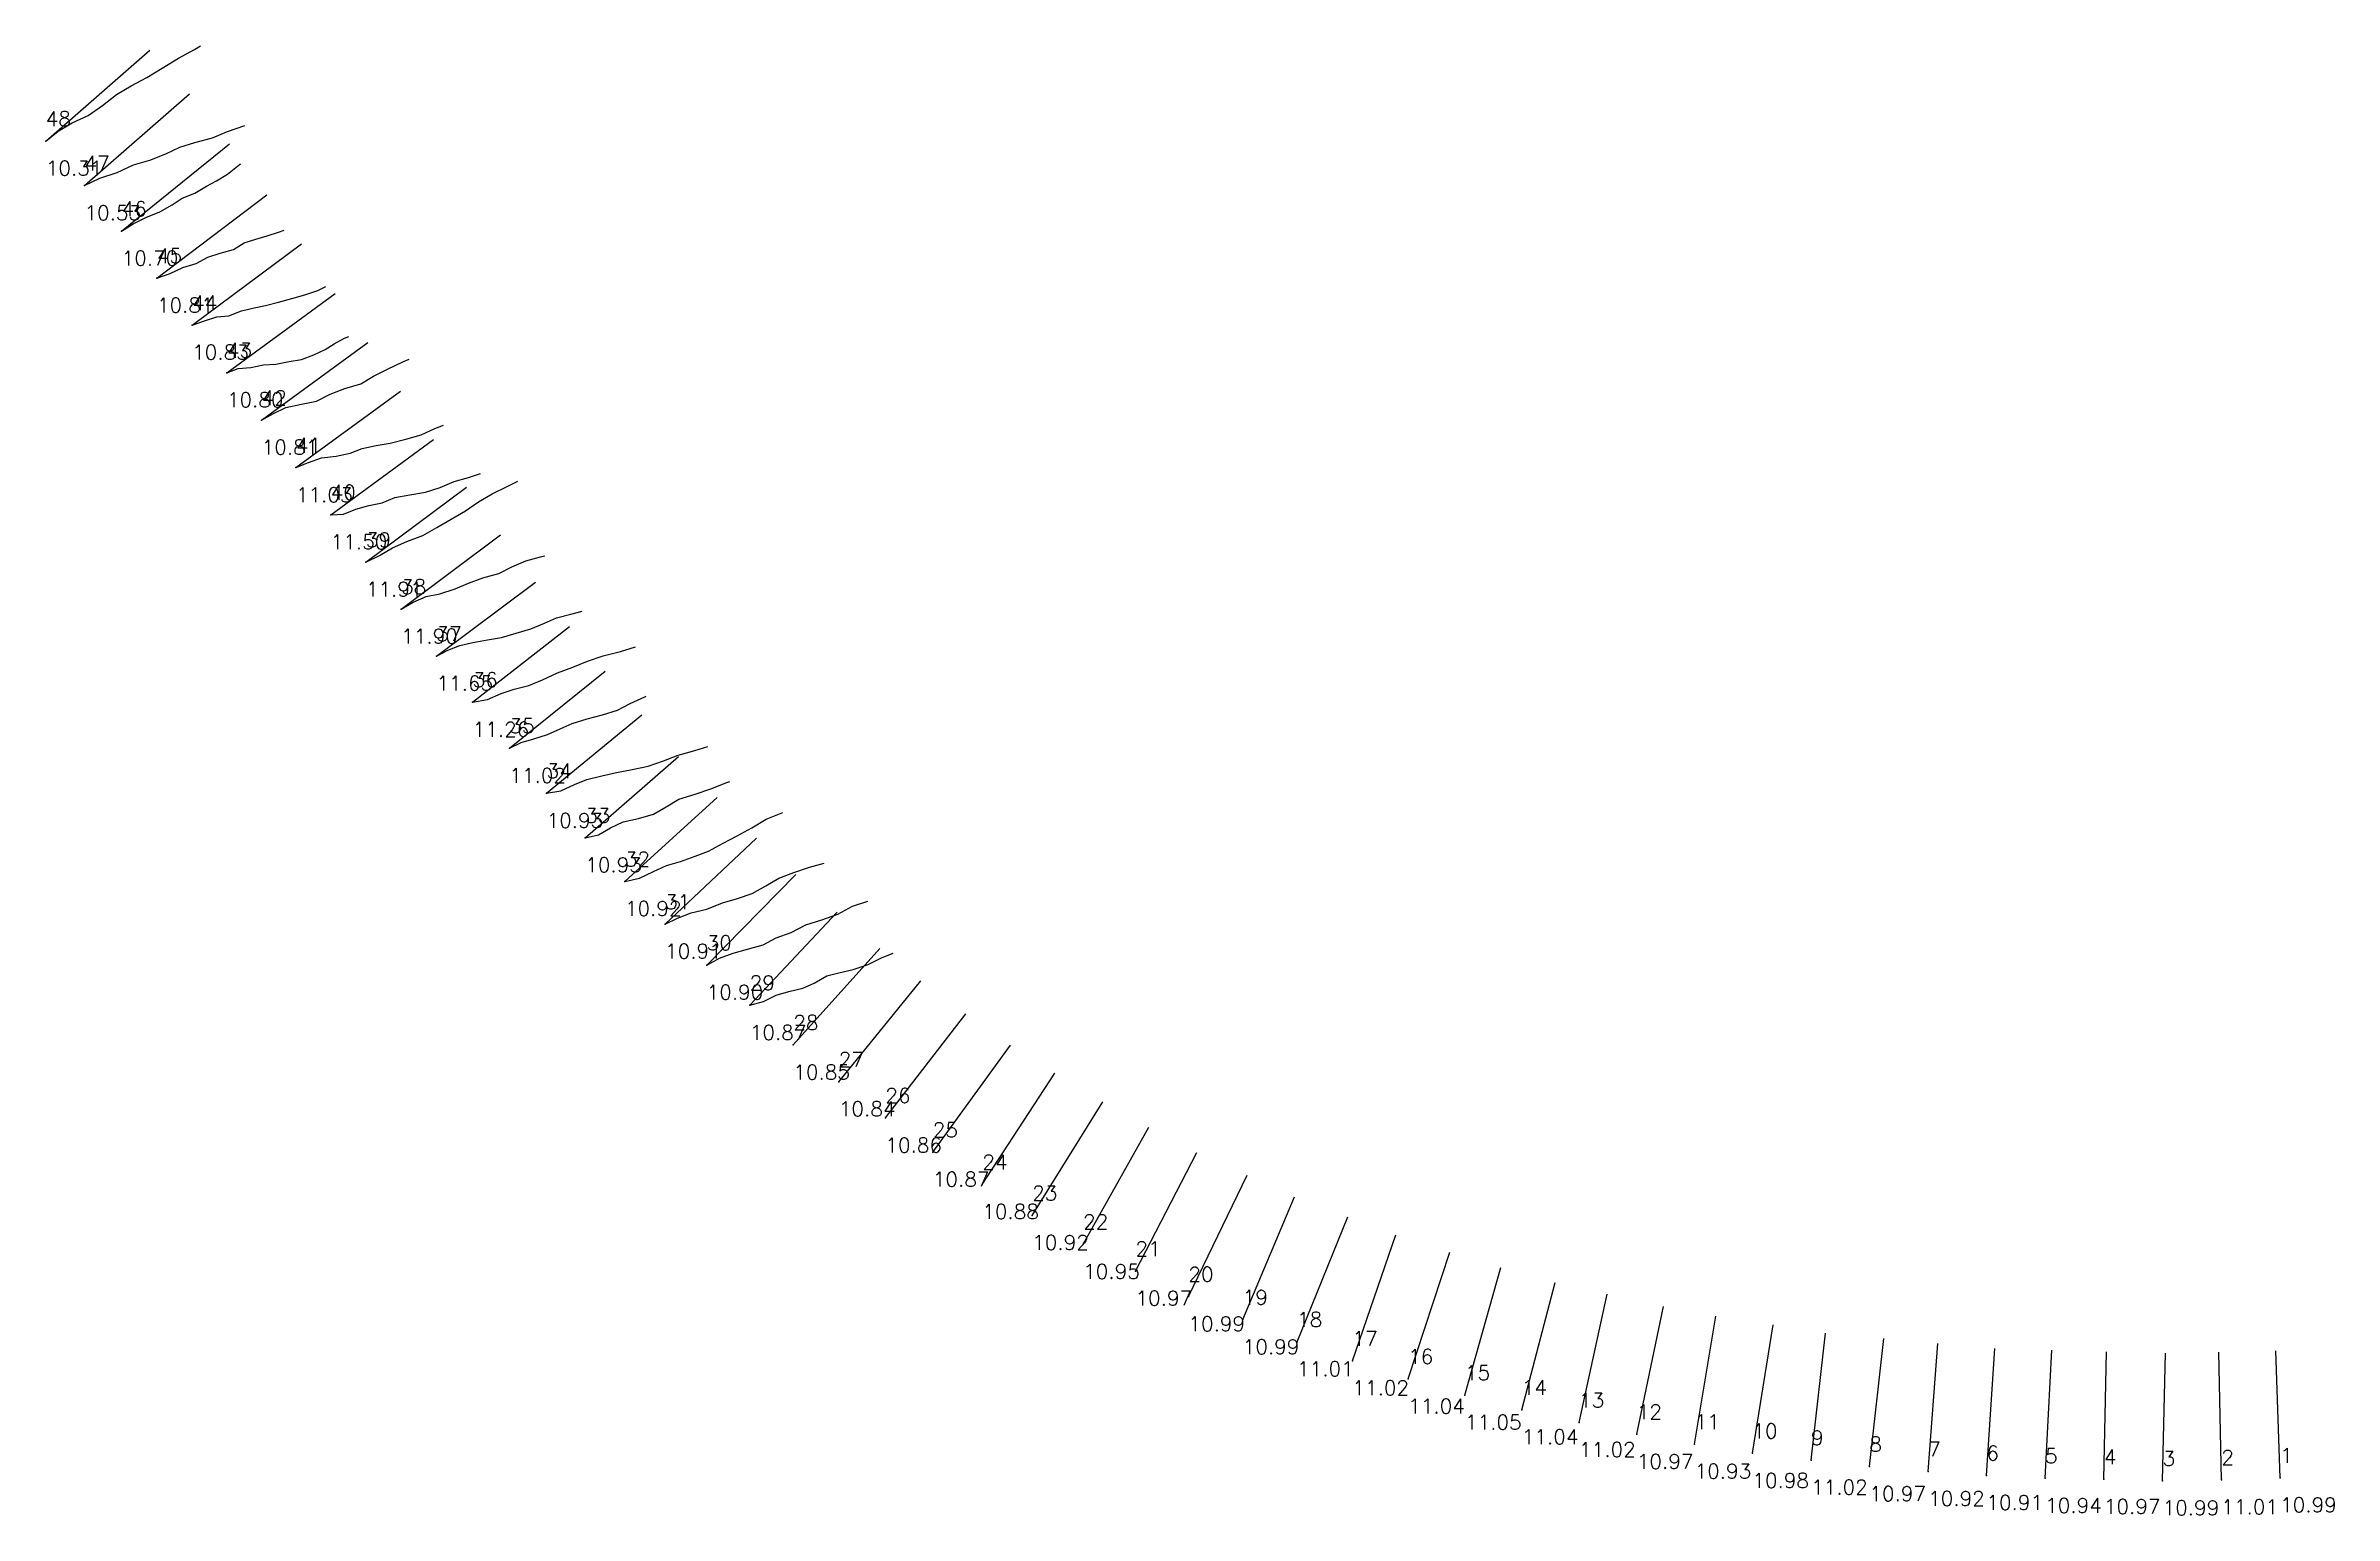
# Model space of a CAD drawing. Extents: x 748582.5 to 748629.2, y 8930160.5 to 8930190.5.
import ezdxf

# ---------------------------------------------------------------- set-up
doc = ezdxf.new("R2010")
doc.units = 0
for name, color, linetype in [('Hole', 7, 'Continuous'), ('Length', 7, 'Continuous'), ('Number', 7, 'Continuous'), ('Real Hole', 7, 'Continuous'), ('Theoretical Hole', 7, 'Continuous')]:
    doc.layers.add(name, color=color, linetype=linetype)
doc.styles.get("Standard").update_dxf_attribs({"font": 'simplex.shx'})

msp = doc.modelspace()

# ---------------------------------------------------------------- linework, layer by layer
at = {"layer": 'Hole', "color": 40, "true_color": 0xffc000}
for p in [(748582.48, 8930188.55, 189.94), (748583.27, 8930187.64, 190.14), (748584.03, 8930186.71, 190.31), (748584.75, 8930185.75, 190.43), (748585.47, 8930184.79, 190.47), (748586.18, 8930183.82, 190.45), (748586.89, 8930182.85, 190.47), (748587.59, 8930181.88, 190.71), (748588.3, 8930180.92, 191.2), (748589.02, 8930179.95, 191.63), (748589.74, 8930178.99, 191.63), (748590.46, 8930178.03, 191.37), (748591.2, 8930177.09, 190.98), (748591.95, 8930176.15, 190.73), (748592.71, 8930175.23, 190.64), (748593.5, 8930174.32, 190.63), (748594.31, 8930173.43, 190.62), (748595.13, 8930172.56, 190.61), (748595.98, 8930171.72, 190.59), (748596.86, 8930170.9, 190.55), (748597.75, 8930170.09, 190.52), (748598.68, 8930169.34, 190.51), (748599.63, 8930168.6, 190.52), (748600.6, 8930167.9, 190.53), (748601.61, 8930167.24, 190.54), (748602.63, 8930166.61, 190.57), (748603.67, 8930166.02, 190.6), (748604.74, 8930165.47, 190.63), (748605.82, 8930164.95, 190.63), (748606.93, 8930164.48, 190.65), (748608.04, 8930164.03, 190.67), (748609.17, 8930163.64, 190.68), (748610.31, 8930163.27, 190.7), (748611.47, 8930162.94, 190.71), (748612.63, 8930162.64, 190.71), (748613.8, 8930162.38, 190.69), (748614.98, 8930162.14, 190.64), (748616.16, 8930161.94, 190.61), (748617.34, 8930161.75, 190.65), (748618.54, 8930161.61, 190.7), (748619.73, 8930161.48, 190.65), (748620.93, 8930161.38, 190.6), (748622.12, 8930161.3, 190.6), (748623.32, 8930161.24, 190.62), (748624.52, 8930161.22, 190.65), (748625.72, 8930161.19, 190.68), (748626.92, 8930161.21, 190.69), (748628.12, 8930161.25, 190.68)]:
    msp.add_point(p, dxfattribs=at)
at = {"layer": 'Real Hole', "color": 1, "true_color": 0xff0000}
for points in [[(748582.48, 8930188.55, 189.94), (748582.731, 8930188.752, 188.993), (748583.021, 8930188.922, 188.051), (748583.345, 8930189.073, 187.118), (748583.638, 8930189.277, 186.184), (748583.926, 8930189.503, 185.253), (748584.226, 8930189.677, 184.315), (748584.543, 8930189.846, 183.382), (748584.86, 8930190.04, 182.453), (748585.193, 8930190.244, 181.533), (748585.521, 8930190.422, 180.605), (748585.643, 8930190.496, 180.231)], [(748583.27, 8930187.64, 190.14), (748583.587, 8930187.794, 189.204), (748583.941, 8930187.906, 188.276), (748584.272, 8930188.067, 187.346), (748584.609, 8930188.157, 186.409), (748584.93, 8930188.291, 185.471), (748585.221, 8930188.424, 184.524), (748585.526, 8930188.52, 183.576), (748585.884, 8930188.615, 182.647), (748586.19, 8930188.746, 181.704), (748586.545, 8930188.867, 180.777)], [(748584.03, 8930186.71, 190.31), (748584.263, 8930186.861, 189.349), (748584.526, 8930186.992, 188.394), (748584.81, 8930187.108, 187.442), (748585.061, 8930187.249, 186.484), (748585.267, 8930187.385, 185.515), (748585.528, 8930187.489, 184.555), (748585.761, 8930187.627, 183.592), (748585.967, 8930187.738, 182.62), (748586.194, 8930187.876, 181.656), (748586.397, 8930188.037, 180.69), (748586.458, 8930188.083, 180.4)], [(748584.75, 8930185.75, 190.43), (748585.023, 8930185.847, 189.473), (748585.282, 8930185.966, 188.514), (748585.552, 8930186.048, 187.555), (748585.789, 8930186.178, 186.592), (748586.045, 8930186.258, 185.629), (748586.315, 8930186.335, 184.669), (748586.533, 8930186.474, 183.703), (748586.769, 8930186.548, 182.734), (748587.004, 8930186.615, 181.764), (748587.234, 8930186.687, 180.794), (748587.349, 8930186.73, 180.309)], [(748585.47, 8930184.79, 190.47), (748585.723, 8930184.876, 189.506), (748585.973, 8930184.957, 188.542), (748586.222, 8930184.984, 187.573), (748586.476, 8930185.086, 186.612), (748586.74, 8930185.143, 185.649), (748586.97, 8930185.189, 184.677), (748587.231, 8930185.262, 183.714), (748587.505, 8930185.332, 182.755), (748587.775, 8930185.409, 181.795), (748588.038, 8930185.496, 180.834), (748588.203, 8930185.582, 180.159)], [(748586.18, 8930183.82, 190.45), (748586.411, 8930183.902, 189.48), (748586.669, 8930183.923, 188.515), (748586.926, 8930183.98, 187.55), (748587.177, 8930183.995, 186.582), (748587.452, 8930184.051, 185.622), (748587.706, 8930184.089, 184.656), (748587.958, 8930184.183, 183.693), (748588.185, 8930184.296, 182.725), (748588.372, 8930184.407, 181.749), (748588.58, 8930184.525, 180.778), (748588.668, 8930184.559, 180.39)], [(748586.89, 8930182.85, 190.47), (748587.131, 8930182.986, 189.509), (748587.387, 8930183.108, 188.55), (748587.702, 8930183.178, 187.604), (748588.008, 8930183.238, 186.654), (748588.291, 8930183.379, 185.705), (748588.591, 8930183.495, 184.758), (748588.915, 8930183.589, 183.817), (748589.177, 8930183.751, 182.865), (748589.458, 8930183.89, 181.916), (748589.777, 8930184.039, 180.98), (748589.903, 8930184.096, 180.604)], [(748587.59, 8930181.88, 190.71), (748587.85, 8930181.985, 189.75), (748588.113, 8930182.081, 188.79), (748588.411, 8930182.114, 187.836), (748588.701, 8930182.175, 186.881), (748588.945, 8930182.274, 185.916), (748589.227, 8930182.336, 184.959), (748589.518, 8930182.382, 184.003), (748589.834, 8930182.465, 183.058), (748590.148, 8930182.55, 182.113), (748590.428, 8930182.678, 181.161), (748590.601, 8930182.748, 180.591)], [(748588.3, 8930180.92, 191.2), (748588.562, 8930180.932, 190.235), (748588.814, 8930181.029, 189.272), (748589.082, 8930181.107, 188.312), (748589.354, 8930181.159, 187.351), (748589.608, 8930181.268, 186.39), (748589.918, 8930181.324, 185.441), (748590.237, 8930181.382, 184.495), (748590.534, 8930181.475, 183.544), (748590.821, 8930181.6, 182.595), (748591.114, 8930181.681, 181.642), (748591.361, 8930181.759, 180.992)], [(748589.02, 8930179.95, 191.63), (748589.3, 8930180.089, 190.68), (748589.564, 8930180.242, 189.728), (748589.852, 8930180.37, 188.779), (748590.183, 8930180.495, 187.843), (748590.467, 8930180.656, 186.898), (748590.759, 8930180.83, 185.958), (748591.052, 8930180.998, 185.016), (748591.321, 8930181.182, 184.071), (748591.596, 8930181.348, 183.124), (748591.907, 8930181.494, 182.185), (748592.124, 8930181.605, 181.529)], [(748589.74, 8930178.99, 191.63), (748589.985, 8930179.131, 190.671), (748590.248, 8930179.25, 189.713), (748590.532, 8930179.306, 188.756), (748590.846, 8930179.407, 187.812), (748591.112, 8930179.521, 186.855), (748591.409, 8930179.628, 185.906), (748591.735, 8930179.721, 184.965), (748592.002, 8930179.857, 184.011), (748592.285, 8930179.978, 183.06), (748592.585, 8930180.057, 182.109), (748592.676, 8930180.081, 181.824)], [(748590.46, 8930178.03, 191.37), (748590.692, 8930178.155, 190.405), (748590.937, 8930178.25, 189.441), (748591.201, 8930178.308, 188.478), (748591.5, 8930178.364, 187.525), (748591.787, 8930178.41, 186.568), (748592.091, 8930178.501, 185.62), (748592.387, 8930178.587, 184.669), (748592.665, 8930178.705, 183.715), (748592.915, 8930178.81, 182.753), (748593.203, 8930178.891, 181.799), (748593.435, 8930178.952, 181.141)], [(748591.2, 8930177.09, 190.98), (748591.502, 8930177.145, 190.028), (748591.785, 8930177.267, 189.077), (748592.051, 8930177.354, 188.117), (748592.349, 8930177.428, 187.165), (748592.628, 8930177.549, 186.213), (748592.934, 8930177.688, 185.271), (748593.249, 8930177.804, 184.329), (748593.546, 8930177.93, 183.382), (748593.868, 8930178.035, 182.441), (748594.217, 8930178.124, 181.508), (748594.525, 8930178.222, 180.669)], [(748591.95, 8930176.15, 190.73), (748592.19, 8930176.268, 189.766), (748592.45, 8930176.339, 188.803), (748592.731, 8930176.431, 187.848), (748592.989, 8930176.546, 186.889), (748593.23, 8930176.658, 185.925), (748593.538, 8930176.749, 184.978), (748593.851, 8930176.831, 184.031), (748594.161, 8930176.925, 183.086), (748594.418, 8930177.061, 182.129), (748594.714, 8930177.2, 181.184), (748594.744, 8930177.212, 181.089)], [(748592.71, 8930175.23, 190.64), (748593.004, 8930175.279, 189.685), (748593.283, 8930175.408, 188.734), (748593.532, 8930175.509, 187.771), (748593.84, 8930175.585, 186.822), (748594.14, 8930175.653, 185.871), (748594.455, 8930175.719, 184.924), (748594.784, 8930175.785, 183.982), (748595.099, 8930175.896, 183.039), (748595.397, 8930176.005, 182.091), (748595.737, 8930176.101, 181.155), (748596.007, 8930176.184, 180.407)], [(748593.5, 8930174.32, 190.63), (748593.768, 8930174.381, 189.668), (748594.015, 8930174.524, 188.71), (748594.274, 8930174.649, 187.752), (748594.589, 8930174.718, 186.806), (748594.896, 8930174.801, 185.858), (748595.151, 8930174.952, 184.903), (748595.414, 8930175.111, 183.951), (748595.742, 8930175.211, 183.011), (748596.063, 8930175.323, 182.071), (748596.393, 8930175.451, 181.136), (748596.456, 8930175.473, 180.947)], [(748594.31, 8930173.43, 190.62), (748594.606, 8930173.499, 189.667), (748594.895, 8930173.632, 188.719), (748595.161, 8930173.757, 187.763), (748595.448, 8930173.837, 186.809), (748595.745, 8930173.943, 185.86), (748596.018, 8930174.049, 184.904), (748596.314, 8930174.209, 183.962), (748596.602, 8930174.358, 183.016), (748596.903, 8930174.526, 182.077), (748597.198, 8930174.704, 181.139), (748597.538, 8930174.838, 180.208)], [(748595.13, 8930172.56, 190.61), (748595.384, 8930172.68, 189.65), (748595.661, 8930172.786, 188.695), (748595.983, 8930172.863, 187.752), (748596.3, 8930172.99, 186.812), (748596.611, 8930173.082, 185.866), (748596.907, 8930173.186, 184.916), (748597.188, 8930173.341, 183.969), (748597.454, 8930173.499, 183.018), (748597.758, 8930173.615, 182.073), (748598.083, 8930173.719, 181.133), (748598.38, 8930173.806, 180.287)], [(748595.98, 8930171.72, 190.59), (748596.242, 8930171.863, 189.636), (748596.522, 8930171.967, 188.681), (748596.813, 8930172.043, 187.728), (748597.133, 8930172.136, 186.785), (748597.403, 8930172.281, 185.833), (748597.708, 8930172.388, 184.887), (748598.006, 8930172.541, 183.944), (748598.331, 8930172.647, 183.005), (748598.658, 8930172.764, 182.067), (748598.96, 8930172.922, 181.127), (748599.271, 8930173.027, 180.289)], [(748596.86, 8930170.9, 190.55), (748597.144, 8930170.98, 189.594), (748597.401, 8930171.104, 188.636), (748597.656, 8930171.184, 187.673), (748597.946, 8930171.248, 186.717), (748598.177, 8930171.354, 185.75), (748598.436, 8930171.501, 184.796), (748598.682, 8930171.561, 183.828), (748598.971, 8930171.629, 182.873), (748599.276, 8930171.733, 181.927), (748599.568, 8930171.876, 180.981), (748599.787, 8930171.964, 180.322)]]:
    msp.add_polyline3d(points, dxfattribs=at)
at = {"layer": 'Theoretical Hole', "color": 40, "true_color": 0xffc000}
for p, q in [((748582.48, 8930188.55, 189.94), (748584.606, 8930190.409, 180.024)), ((748583.27, 8930187.64, 190.14), (748585.414, 8930189.515, 180.002)), ((748584.03, 8930186.71, 190.31), (748586.236, 8930188.495, 179.993)), ((748584.75, 8930185.75, 190.43), (748586.996, 8930187.451, 179.994)), ((748585.47, 8930184.79, 190.47), (748587.701, 8930186.45, 180.003)), ((748586.18, 8930183.82, 190.45), (748588.392, 8930185.438, 180.004)), ((748586.89, 8930182.85, 190.47), (748589.061, 8930184.438, 180)), ((748587.59, 8930181.88, 190.71), (748589.724, 8930183.441, 180.002)), ((748588.3, 8930180.92, 191.2), (748590.401, 8930182.456, 179.998)), ((748589.02, 8930179.95, 191.63), (748591.072, 8930181.48, 179.998)), ((748589.74, 8930178.99, 191.63), (748591.772, 8930180.506, 180.003)), ((748590.46, 8930178.03, 191.37), (748592.485, 8930179.542, 179.997)), ((748591.2, 8930177.09, 190.98), (748593.176, 8930178.638, 180.003)), ((748591.95, 8930176.15, 190.73), (748593.91, 8930177.726, 180.001)), ((748592.71, 8930175.23, 190.64), (748594.657, 8930176.835, 180.005)), ((748593.5, 8930174.32, 190.63), (748595.405, 8930175.984, 179.997)), ((748594.31, 8930173.43, 190.62), (748596.197, 8930175.142, 180.001)), ((748595.13, 8930172.56, 190.61), (748596.998, 8930174.316, 180.005)), ((748595.98, 8930171.72, 190.59), (748597.798, 8930173.568, 180.003)), ((748596.86, 8930170.9, 190.55), (748598.643, 8930172.8, 179.997)), ((748597.75, 8930170.09, 190.52), (748599.52, 8930172.063, 179.999)), ((748598.68, 8930169.34, 190.51), (748600.353, 8930171.4, 180)), ((748599.63, 8930168.6, 190.52), (748601.271, 8930170.724, 179.997)), ((748600.6, 8930167.9, 190.53), (748602.187, 8930170.088, 180.001)), ((748601.61, 8930167.24, 190.54), (748603.094, 8930169.513, 180.004)), ((748602.63, 8930166.61, 190.57), (748604.07, 8930168.928, 179.996)), ((748603.67, 8930166.02, 190.6), (748605.012, 8930168.411, 179.999)), ((748604.74, 8930165.47, 190.63), (748605.991, 8930167.894, 180.005)), ((748605.82, 8930164.95, 190.63), (748607.022, 8930167.431, 179.991)), ((748606.93, 8930164.48, 190.65), (748607.988, 8930166.99, 180.003)), ((748608.04, 8930164.03, 190.67), (748609.074, 8930166.577, 180.009)), ((748609.17, 8930163.64, 190.68), (748610.054, 8930166.212, 180.001)), ((748610.31, 8930163.27, 190.7), (748611.162, 8930165.858, 180.002)), ((748611.47, 8930162.94, 190.71), (748612.2, 8930165.547, 179.997)), ((748612.63, 8930162.64, 190.71), (748613.315, 8930165.239, 180.002)), ((748613.8, 8930162.38, 190.69), (748614.377, 8930165, 180.002)), ((748614.98, 8930162.14, 190.64), (748615.523, 8930164.751, 179.999)), ((748616.16, 8930161.94, 190.61), (748616.591, 8930164.554, 180.006)), ((748617.34, 8930161.75, 190.65), (748617.765, 8930164.374, 179.997)), ((748618.54, 8930161.61, 190.7), (748618.835, 8930164.205, 179.994)), ((748619.73, 8930161.48, 190.65), (748620.028, 8930164.098, 180.001)), ((748620.93, 8930161.38, 190.6), (748621.132, 8930163.99, 179.998)), ((748622.12, 8930161.3, 190.6), (748622.291, 8930163.893, 180.004)), ((748623.32, 8930161.24, 190.62), (748623.455, 8930163.855, 179.998)), ((748624.52, 8930161.22, 190.65), (748624.577, 8930163.825, 179.994)), ((748625.72, 8930161.19, 190.68), (748625.777, 8930163.794, 180.003)), ((748626.92, 8930161.21, 190.69), (748626.87, 8930163.817, 179.993)), ((748628.12, 8930161.25, 190.68), (748628.034, 8930163.842, 180))]:
    msp.add_line(p, q, dxfattribs=at)

# ---------------------------------------------------------------- texts
at = {"layer": 'Length', "color": 40, "true_color": 0xffc000}
for s, p in [('10.31', (748582.48, 8930187.846, 189.94)), ('10.53', (748583.27, 8930186.936, 190.14)), ('10.70', (748584.03, 8930186.006, 190.31)), ('10.81', (748584.75, 8930185.046, 190.43)), ('10.83', (748585.47, 8930184.086, 190.47)), ('10.80', (748586.18, 8930183.116, 190.45)), ('10.81', (748586.89, 8930182.146, 190.47)), ('11.03', (748587.59, 8930181.176, 190.71)), ('11.50', (748588.3, 8930180.216, 191.2)), ('11.91', (748589.02, 8930179.246, 191.63)), ('11.90', (748589.74, 8930178.286, 191.63)), ('11.65', (748590.46, 8930177.326, 191.37)), ('11.26', (748591.2, 8930176.386, 190.98)), ('11.02', (748591.95, 8930175.446, 190.73)), ('10.93', (748592.71, 8930174.526, 190.64)), ('10.93', (748593.5, 8930173.616, 190.63)), ('10.92', (748594.31, 8930172.726, 190.62)), ('10.91', (748595.13, 8930171.856, 190.61)), ('10.90', (748595.98, 8930171.016, 190.59)), ('10.87', (748596.86, 8930170.196, 190.55)), ('10.85', (748597.75, 8930169.386, 190.52)), ('10.84', (748598.68, 8930168.636, 190.51)), ('10.86', (748599.63, 8930167.896, 190.52)), ('10.87', (748600.6, 8930167.196, 190.53)), ('10.88', (748601.61, 8930166.536, 190.54)), ('10.92', (748602.63, 8930165.906, 190.57)), ('10.95', (748603.67, 8930165.316, 190.6)), ('10.97', (748604.74, 8930164.766, 190.63)), ('10.99', (748605.82, 8930164.246, 190.63)), ('10.99', (748606.93, 8930163.776, 190.65)), ('11.01', (748608.04, 8930163.326, 190.67)), ('11.02', (748609.17, 8930162.936, 190.68)), ('11.04', (748610.31, 8930162.566, 190.7)), ('11.05', (748611.47, 8930162.236, 190.71)), ('11.04', (748612.63, 8930161.936, 190.71)), ('11.02', (748613.8, 8930161.676, 190.69)), ('10.97', (748614.98, 8930161.436, 190.64)), ('10.93', (748616.16, 8930161.236, 190.61)), ('10.98', (748617.34, 8930161.046, 190.65)), ('11.02', (748618.54, 8930160.906, 190.7)), ('10.97', (748619.73, 8930160.776, 190.65)), ('10.92', (748620.93, 8930160.676, 190.6)), ('10.91', (748622.12, 8930160.596, 190.6)), ('10.94', (748623.32, 8930160.536, 190.62)), ('10.97', (748624.52, 8930160.516, 190.65)), ('10.99', (748625.72, 8930160.486, 190.68)), ('11.01', (748626.92, 8930160.506, 190.69)), ('10.99', (748628.12, 8930160.546, 190.68))]:
    msp.add_text(s, height=0.3, dxfattribs=at).set_placement(p)
at = {"layer": 'Number', "color": 40, "true_color": 0xffc000}
for s, p in [('48', (748582.48, 8930188.856, 189.94)), ('47', (748583.27, 8930187.946, 190.14)), ('46', (748584.03, 8930187.016, 190.31)), ('45', (748584.75, 8930186.056, 190.43)), ('44', (748585.47, 8930185.096, 190.47)), ('43', (748586.18, 8930184.126, 190.45)), ('42', (748586.89, 8930183.156, 190.47)), ('41', (748587.59, 8930182.186, 190.71)), ('40', (748588.3, 8930181.226, 191.2)), ('39', (748589.02, 8930180.256, 191.63)), ('38', (748589.74, 8930179.296, 191.63)), ('37', (748590.46, 8930178.336, 191.37)), ('36', (748591.2, 8930177.396, 190.98)), ('35', (748591.95, 8930176.456, 190.73)), ('34', (748592.71, 8930175.536, 190.64)), ('33', (748593.5, 8930174.626, 190.63)), ('32', (748594.31, 8930173.736, 190.62)), ('31', (748595.13, 8930172.866, 190.61)), ('30', (748595.98, 8930172.026, 190.59)), ('29', (748596.86, 8930171.206, 190.55)), ('28', (748597.75, 8930170.396, 190.52)), ('27', (748598.68, 8930169.646, 190.51)), ('26', (748599.63, 8930168.906, 190.52)), ('25', (748600.6, 8930168.206, 190.53)), ('24', (748601.61, 8930167.546, 190.54)), ('23', (748602.63, 8930166.916, 190.57)), ('22', (748603.67, 8930166.326, 190.6)), ('21', (748604.74, 8930165.776, 190.63)), ('20', (748605.82, 8930165.256, 190.63)), ('19', (748606.93, 8930164.786, 190.65)), ('18', (748608.04, 8930164.336, 190.67)), ('17', (748609.17, 8930163.946, 190.68)), ('16', (748610.31, 8930163.576, 190.7)), ('15', (748611.47, 8930163.246, 190.71)), ('14', (748612.63, 8930162.946, 190.71)), ('13', (748613.8, 8930162.686, 190.69)), ('12', (748614.98, 8930162.446, 190.64)), ('11', (748616.16, 8930162.246, 190.61)), ('10', (748617.34, 8930162.056, 190.65)), ('9', (748618.54, 8930161.916, 190.7)), ('8', (748619.73, 8930161.786, 190.65)), ('7', (748620.93, 8930161.686, 190.6)), ('6', (748622.12, 8930161.606, 190.6)), ('5', (748623.32, 8930161.546, 190.62)), ('1', (748628.12, 8930161.556, 190.68)), ('4', (748624.52, 8930161.526, 190.65)), ('3', (748625.72, 8930161.496, 190.68)), ('2', (748626.92, 8930161.516, 190.69))]:
    msp.add_text(s, height=0.3, dxfattribs=at).set_placement(p)

doc.saveas('drawing.dxf')
